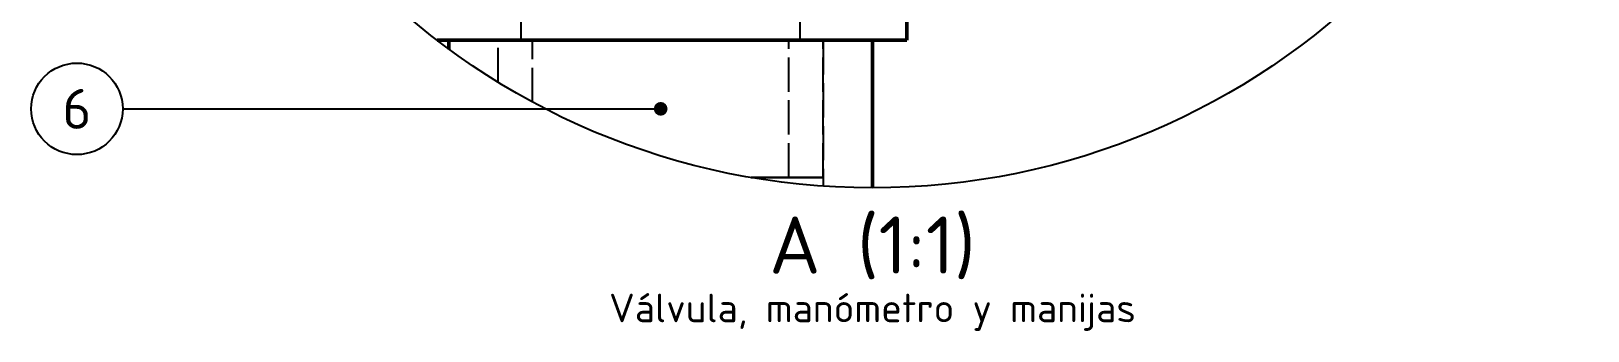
# Model space of a CAD drawing. Header units: millimetres. Extents: x 0 to 594, y 0 to 420.
# Drawn here: x 267.2 to 403.2, y 251.5 to 277.7 of the extents above; entities that cross this region are included whole.
import ezdxf
from ezdxf.enums import TextEntityAlignment as Align

# ---------------------------------------------------------------- set-up
doc = ezdxf.new("R2010")
doc.units = ezdxf.units.MM
doc.linetypes.add('ISO02-TRAZOS', pattern=[3.75, 3, -0.75])
for name, color, linetype, lineweight in [('01-VISIBLE', 7, 'CONTINUOUS', 50), ('02-OCULTA', 4, 'ISO02-TRAZOS', 25), ('06-TEXTO', 7, 'CONTINUOUS', 25), ('08-FINA', 5, 'CONTINUOUS', 25)]:
    doc.layers.add(name, color=color, linetype=linetype, lineweight=lineweight)
doc.styles.add('ISO3098', font='isocpeur.ttf')

msp = doc.modelspace()

# ---------------------------------------------------------------- hatches: boundary and pattern name
at = {"layer": '08-FINA'}
h = msp.add_hatch(color=7, dxfattribs=at)
h.dxf.hatch_style = 1
edge = h.paths.add_edge_path()
edge.add_arc((322.167, 270.908), 0.6, 0, 360)

# ---------------------------------------------------------------- linework, layer by layer
at = {"layer": '01-VISIBLE'}
for points in [[(343.667, 276.908), (343.667, 286.908)], [(302.636, 276.908), (302.667, 276.908), (303.167, 276.908), (303.667, 276.908), (304.167, 276.908), (304.667, 276.908), (305.167, 276.908), (305.667, 276.908), (306.167, 276.908), (306.667, 276.908), (307.167, 276.908), (307.667, 276.908), (308.167, 276.908), (308.667, 276.908), (309.167, 276.908), (309.667, 276.908), (310.167, 276.908), (310.667, 276.908), (311.167, 276.908), (311.667, 276.908), (312.167, 276.908), (312.667, 276.908), (313.167, 276.908), (313.667, 276.908), (314.167, 276.908), (314.667, 276.908), (315.167, 276.908), (315.667, 276.908), (316.167, 276.908), (316.667, 276.908), (317.167, 276.908), (317.667, 276.908), (318.167, 276.908), (318.667, 276.908), (319.167, 276.908), (319.667, 276.908), (320.167, 276.908), (320.667, 276.908), (321.167, 276.908), (321.667, 276.908), (322.167, 276.908), (322.667, 276.908), (323.167, 276.908), (323.667, 276.908), (324.167, 276.908), (324.667, 276.908), (325.167, 276.908), (325.667, 276.908), (326.167, 276.908), (326.667, 276.908), (327.167, 276.908), (327.667, 276.908), (328.167, 276.908), (328.667, 276.908), (329.167, 276.908), (329.667, 276.908), (330.167, 276.908), (330.667, 276.908), (331.167, 276.908), (331.667, 276.908), (332.167, 276.908), (332.667, 276.908), (333.167, 276.908), (333.667, 276.908), (334.167, 276.908), (334.667, 276.908), (335.167, 276.908), (335.667, 276.908), (336.167, 276.908), (336.667, 276.908), (337.167, 276.908), (337.667, 276.908), (338.167, 276.908), (338.667, 276.908), (339.167, 276.908), (339.667, 276.908), (340.167, 276.908), (340.667, 276.908), (341.167, 276.908), (341.667, 276.908), (342.167, 276.908), (342.667, 276.908), (343.167, 276.908), (343.667, 276.908)], [(303.667, 276.132), (303.667, 276.908)], [(340.667, 264), (340.667, 276.908)]]:
    msp.add_lwpolyline(points, dxfattribs=at)
at = {"layer": '02-OCULTA'}
for points in [[(309.979, 276.908), (309.979, 286.908)], [(334.355, 276.908), (334.355, 286.908)], [(343.667, 276.908), (343.167, 276.908), (342.667, 276.908), (342.167, 276.908), (341.667, 276.908), (341.167, 276.908), (340.667, 276.908), (340.167, 276.908), (339.667, 276.908), (339.167, 276.908), (338.667, 276.908), (338.167, 276.908), (337.667, 276.908), (337.167, 276.908), (336.667, 276.908), (336.167, 276.908), (335.667, 276.908), (335.167, 276.908), (334.667, 276.908), (334.167, 276.908), (333.667, 276.908), (333.167, 276.908), (332.667, 276.908), (332.167, 276.908), (331.667, 276.908), (331.167, 276.908), (330.667, 276.908), (330.167, 276.908), (329.667, 276.908), (329.167, 276.908), (328.667, 276.908), (328.167, 276.908), (327.667, 276.908), (327.167, 276.908), (326.667, 276.908), (326.167, 276.908), (325.667, 276.908), (325.167, 276.908), (324.667, 276.908), (324.167, 276.908), (323.667, 276.908), (323.167, 276.908), (322.667, 276.908), (322.167, 276.908), (321.667, 276.908), (321.167, 276.908), (320.667, 276.908), (320.167, 276.908), (319.667, 276.908), (319.167, 276.908), (318.667, 276.908), (318.167, 276.908), (317.667, 276.908), (317.167, 276.908), (316.667, 276.908), (316.167, 276.908), (315.667, 276.908), (315.167, 276.908), (314.667, 276.908), (314.167, 276.908), (313.667, 276.908), (313.167, 276.908), (312.667, 276.908), (312.167, 276.908), (311.667, 276.908), (311.167, 276.908), (310.667, 276.908), (310.167, 276.908), (309.667, 276.908), (309.167, 276.908), (308.667, 276.908), (308.167, 276.908), (307.667, 276.908), (307.167, 276.908), (306.667, 276.908), (306.167, 276.908), (305.667, 276.908), (305.167, 276.908), (304.667, 276.908), (304.167, 276.908), (303.667, 276.908), (303.167, 276.908), (302.667, 276.908), (302.636, 276.908)], [(340.667, 276.908), (340.167, 276.908), (339.667, 276.908), (339.167, 276.908), (338.667, 276.908), (338.167, 276.908), (337.667, 276.908), (337.167, 276.908), (336.667, 276.908), (336.167, 276.908), (335.667, 276.908), (335.167, 276.908), (334.667, 276.908), (334.167, 276.908), (333.667, 276.908), (333.167, 276.908), (332.667, 276.908), (332.167, 276.908), (331.667, 276.908), (331.167, 276.908), (330.667, 276.908), (330.167, 276.908), (329.667, 276.908), (329.167, 276.908), (328.667, 276.908), (328.167, 276.908), (327.667, 276.908), (327.167, 276.908), (326.667, 276.908), (326.167, 276.908), (325.667, 276.908), (325.167, 276.908), (324.667, 276.908), (324.167, 276.908), (323.667, 276.908), (323.167, 276.908), (322.667, 276.908), (322.167, 276.908), (321.667, 276.908), (321.167, 276.908), (320.667, 276.908), (320.167, 276.908), (319.667, 276.908), (319.167, 276.908), (318.667, 276.908), (318.167, 276.908), (317.667, 276.908), (317.167, 276.908), (316.667, 276.908), (316.167, 276.908), (315.667, 276.908), (315.167, 276.908), (314.667, 276.908), (314.167, 276.908), (313.667, 276.908), (313.167, 276.908), (312.667, 276.908), (312.167, 276.908), (311.667, 276.908), (311.167, 276.908), (310.667, 276.908), (310.167, 276.908), (309.667, 276.908), (309.167, 276.908), (308.667, 276.908), (308.167, 276.908), (307.667, 276.908), (307.167, 276.908), (306.667, 276.908), (306.167, 276.908), (305.667, 276.908), (305.167, 276.908), (304.667, 276.908), (304.167, 276.908), (303.667, 276.908)], [(303.667, 276.908), (304.167, 276.908), (304.667, 276.908), (305.167, 276.908), (305.667, 276.908), (306.167, 276.908), (306.667, 276.908), (307.167, 276.908), (307.667, 276.908), (308.167, 276.908), (308.667, 276.908), (309.167, 276.908), (309.667, 276.908), (310.167, 276.908), (310.667, 276.908), (311.167, 276.908), (311.667, 276.908), (312.167, 276.908), (312.667, 276.908), (313.167, 276.908), (313.667, 276.908), (314.167, 276.908), (314.667, 276.908), (315.167, 276.908), (315.667, 276.908), (316.167, 276.908), (316.667, 276.908), (317.167, 276.908), (317.667, 276.908), (318.167, 276.908), (318.667, 276.908), (319.167, 276.908), (319.667, 276.908), (320.167, 276.908), (320.667, 276.908), (321.167, 276.908), (321.667, 276.908), (322.167, 276.908), (322.667, 276.908), (323.167, 276.908), (323.667, 276.908), (324.167, 276.908), (324.667, 276.908), (325.167, 276.908), (325.667, 276.908), (326.167, 276.908), (326.667, 276.908), (327.167, 276.908), (327.667, 276.908), (328.167, 276.908), (328.667, 276.908), (329.167, 276.908), (329.667, 276.908), (330.167, 276.908), (330.667, 276.908), (331.167, 276.908), (331.667, 276.908), (332.167, 276.908), (332.667, 276.908), (333.167, 276.908), (333.667, 276.908), (334.167, 276.908), (334.667, 276.908), (335.167, 276.908), (335.667, 276.908), (336.167, 276.908), (336.667, 276.908), (337.167, 276.908), (337.667, 276.908), (338.167, 276.908), (338.667, 276.908), (339.167, 276.908), (339.667, 276.908), (340.167, 276.908), (340.667, 276.908)], [(336.355, 276.908), (335.848, 276.908), (335.341, 276.908), (334.835, 276.908), (334.328, 276.908), (333.821, 276.908), (333.314, 276.908), (332.808, 276.908), (332.301, 276.908), (331.794, 276.908), (331.288, 276.908), (330.781, 276.908), (330.274, 276.908), (329.767, 276.908), (329.261, 276.908), (328.754, 276.908), (328.247, 276.908), (327.741, 276.908), (327.234, 276.908), (326.727, 276.908), (326.22, 276.908), (325.714, 276.908), (325.207, 276.908), (324.7, 276.908), (324.194, 276.908), (323.687, 276.908), (323.18, 276.908), (322.673, 276.908), (322.167, 276.908), (321.66, 276.908), (321.153, 276.908), (320.647, 276.908), (320.14, 276.908), (319.633, 276.908), (319.126, 276.908), (318.62, 276.908), (318.113, 276.908), (317.606, 276.908), (317.1, 276.908), (316.593, 276.908), (316.086, 276.908), (315.579, 276.908), (315.073, 276.908), (314.566, 276.908), (314.059, 276.908), (313.553, 276.908), (313.046, 276.908), (312.539, 276.908), (312.032, 276.908), (311.526, 276.908), (311.019, 276.908), (310.512, 276.908), (310.006, 276.908), (309.499, 276.908), (308.992, 276.908), (308.485, 276.908), (307.979, 276.908)], [(307.979, 276.908), (308.485, 276.908), (308.992, 276.908), (309.499, 276.908), (310.006, 276.908), (310.512, 276.908), (311.019, 276.908), (311.526, 276.908), (312.032, 276.908), (312.539, 276.908), (313.046, 276.908), (313.553, 276.908), (314.059, 276.908), (314.566, 276.908), (315.073, 276.908), (315.579, 276.908), (316.086, 276.908), (316.593, 276.908), (317.1, 276.908), (317.606, 276.908), (318.113, 276.908), (318.62, 276.908), (319.126, 276.908), (319.633, 276.908), (320.14, 276.908), (320.647, 276.908), (321.153, 276.908), (321.66, 276.908), (322.167, 276.908), (322.673, 276.908), (323.18, 276.908), (323.687, 276.908), (324.194, 276.908), (324.7, 276.908), (325.207, 276.908), (325.714, 276.908), (326.22, 276.908), (326.727, 276.908), (327.234, 276.908), (327.741, 276.908), (328.247, 276.908), (328.754, 276.908), (329.261, 276.908), (329.767, 276.908), (330.274, 276.908), (330.781, 276.908), (331.288, 276.908), (331.794, 276.908), (332.301, 276.908), (332.808, 276.908), (333.314, 276.908), (333.821, 276.908), (334.328, 276.908), (334.835, 276.908), (335.341, 276.908), (335.848, 276.908), (336.355, 276.908)], [(336.355, 276.908), (335.848, 276.908), (335.341, 276.908), (334.835, 276.908), (334.328, 276.908), (333.821, 276.908), (333.314, 276.908), (332.808, 276.908), (332.301, 276.908), (331.794, 276.908), (331.288, 276.908), (330.781, 276.908), (330.274, 276.908), (329.767, 276.908), (329.261, 276.908), (328.754, 276.908), (328.247, 276.908), (327.741, 276.908), (327.234, 276.908), (326.727, 276.908), (326.22, 276.908), (325.714, 276.908), (325.207, 276.908), (324.7, 276.908), (324.194, 276.908), (323.687, 276.908), (323.18, 276.908), (322.673, 276.908), (322.167, 276.908), (321.66, 276.908), (321.153, 276.908), (320.647, 276.908), (320.14, 276.908), (319.633, 276.908), (319.126, 276.908), (318.62, 276.908), (318.113, 276.908), (317.606, 276.908), (317.1, 276.908), (316.593, 276.908), (316.086, 276.908), (315.579, 276.908), (315.073, 276.908), (314.566, 276.908), (314.059, 276.908), (313.553, 276.908), (313.046, 276.908), (312.539, 276.908), (312.032, 276.908), (311.526, 276.908), (311.019, 276.908), (310.512, 276.908), (310.006, 276.908), (309.499, 276.908), (308.992, 276.908), (308.485, 276.908), (307.979, 276.908)], [(307.979, 276.908), (308.485, 276.908), (308.992, 276.908), (309.499, 276.908), (310.006, 276.908), (310.512, 276.908), (311.019, 276.908), (311.526, 276.908), (312.032, 276.908), (312.539, 276.908), (313.046, 276.908), (313.553, 276.908), (314.059, 276.908), (314.566, 276.908), (315.073, 276.908), (315.579, 276.908), (316.086, 276.908), (316.593, 276.908), (317.1, 276.908), (317.606, 276.908), (318.113, 276.908), (318.62, 276.908), (319.126, 276.908), (319.633, 276.908), (320.14, 276.908), (320.647, 276.908), (321.153, 276.908), (321.66, 276.908), (322.167, 276.908), (322.673, 276.908), (323.18, 276.908), (323.687, 276.908), (324.194, 276.908), (324.7, 276.908), (325.207, 276.908), (325.714, 276.908), (326.22, 276.908), (326.727, 276.908), (327.234, 276.908), (327.741, 276.908), (328.247, 276.908), (328.754, 276.908), (329.261, 276.908), (329.767, 276.908), (330.274, 276.908), (330.781, 276.908), (331.288, 276.908), (331.794, 276.908), (332.301, 276.908), (332.808, 276.908), (333.314, 276.908), (333.821, 276.908), (334.328, 276.908), (334.835, 276.908), (335.341, 276.908), (335.848, 276.908), (336.355, 276.908)], [(307.979, 273.235), (307.979, 276.908)], [(307.979, 273.235), (307.979, 276.908)], [(334.355, 276.908), (333.847, 276.908), (333.339, 276.908), (332.831, 276.908), (332.323, 276.908), (331.816, 276.908), (331.308, 276.908), (330.8, 276.908), (330.292, 276.908), (329.784, 276.908), (329.276, 276.908), (328.769, 276.908), (328.261, 276.908), (327.753, 276.908), (327.245, 276.908), (326.737, 276.908), (326.229, 276.908), (325.721, 276.908), (325.214, 276.908), (324.706, 276.908), (324.198, 276.908), (323.69, 276.908), (323.182, 276.908), (322.675, 276.908), (322.167, 276.908), (321.659, 276.908), (321.151, 276.908), (320.643, 276.908), (320.135, 276.908), (319.627, 276.908), (319.12, 276.908), (318.612, 276.908), (318.104, 276.908), (317.596, 276.908), (317.088, 276.908), (316.581, 276.908), (316.073, 276.908), (315.565, 276.908), (315.057, 276.908), (314.549, 276.908), (314.041, 276.908), (313.534, 276.908), (313.026, 276.908), (312.518, 276.908), (312.01, 276.908), (311.502, 276.908), (310.994, 276.908), (310.487, 276.908), (309.979, 276.908)], [(309.979, 276.908), (310.487, 276.908), (310.994, 276.908), (311.502, 276.908), (312.01, 276.908), (312.518, 276.908), (313.026, 276.908), (313.534, 276.908), (314.041, 276.908), (314.549, 276.908), (315.057, 276.908), (315.565, 276.908), (316.073, 276.908), (316.581, 276.908), (317.088, 276.908), (317.596, 276.908), (318.104, 276.908), (318.612, 276.908), (319.12, 276.908), (319.627, 276.908), (320.135, 276.908), (320.643, 276.908), (321.151, 276.908), (321.659, 276.908), (322.167, 276.908), (322.675, 276.908), (323.182, 276.908), (323.69, 276.908), (324.198, 276.908), (324.706, 276.908), (325.214, 276.908), (325.721, 276.908), (326.229, 276.908), (326.737, 276.908), (327.245, 276.908), (327.753, 276.908), (328.261, 276.908), (328.769, 276.908), (329.276, 276.908), (329.784, 276.908), (330.292, 276.908), (330.8, 276.908), (331.308, 276.908), (331.816, 276.908), (332.323, 276.908), (332.831, 276.908), (333.339, 276.908), (333.847, 276.908), (334.355, 276.908)], [(333.355, 276.908), (332.846, 276.908), (332.338, 276.908), (331.829, 276.908), (331.32, 276.908), (330.812, 276.908), (330.303, 276.908), (329.795, 276.908), (329.286, 276.908), (328.778, 276.908), (328.269, 276.908), (327.761, 276.908), (327.252, 276.908), (326.744, 276.908), (326.235, 276.908), (325.726, 276.908), (325.218, 276.908), (324.709, 276.908), (324.201, 276.908), (323.692, 276.908), (323.184, 276.908), (322.675, 276.908), (322.167, 276.908), (321.658, 276.908), (321.15, 276.908), (320.641, 276.908), (320.132, 276.908), (319.624, 276.908), (319.115, 276.908), (318.607, 276.908), (318.098, 276.908), (317.59, 276.908), (317.081, 276.908), (316.573, 276.908), (316.064, 276.908), (315.556, 276.908), (315.047, 276.908), (314.538, 276.908), (314.03, 276.908), (313.521, 276.908), (313.013, 276.908), (312.504, 276.908), (311.996, 276.908), (311.487, 276.908), (310.979, 276.908)], [(310.979, 276.908), (311.487, 276.908), (311.996, 276.908), (312.504, 276.908), (313.013, 276.908), (313.521, 276.908), (314.03, 276.908), (314.538, 276.908), (315.047, 276.908), (315.556, 276.908), (316.064, 276.908), (316.573, 276.908), (317.081, 276.908), (317.59, 276.908), (318.098, 276.908), (318.607, 276.908), (319.115, 276.908), (319.624, 276.908), (320.132, 276.908), (320.641, 276.908), (321.15, 276.908), (321.658, 276.908), (322.167, 276.908), (322.675, 276.908), (323.184, 276.908), (323.692, 276.908), (324.201, 276.908), (324.709, 276.908), (325.218, 276.908), (325.726, 276.908), (326.235, 276.908), (326.744, 276.908), (327.252, 276.908), (327.761, 276.908), (328.269, 276.908), (328.778, 276.908), (329.286, 276.908), (329.795, 276.908), (330.303, 276.908), (330.812, 276.908), (331.32, 276.908), (331.829, 276.908), (332.338, 276.908), (332.846, 276.908), (333.355, 276.908)], [(310.979, 271.504), (310.979, 276.908)], [(333.355, 264.908), (333.355, 276.908)], [(336.355, 276.908), (336.355, 264.152)], [(336.355, 264.908), (336.355, 276.908)], [(336.355, 264.908), (335.848, 264.908), (335.341, 264.908), (334.835, 264.908), (334.328, 264.908), (333.821, 264.908), (333.314, 264.908), (332.808, 264.908), (332.301, 264.908), (331.794, 264.908), (331.288, 264.908), (330.781, 264.908), (330.274, 264.908), (330.056, 264.908)], [(330.056, 264.908), (330.274, 264.908), (330.781, 264.908), (331.288, 264.908), (331.794, 264.908), (332.301, 264.908), (332.808, 264.908), (333.314, 264.908), (333.821, 264.908), (334.328, 264.908), (334.835, 264.908), (335.341, 264.908), (335.848, 264.908), (336.355, 264.908)], [(333.355, 264.908), (332.846, 264.908), (332.338, 264.908), (331.829, 264.908), (331.32, 264.908), (330.812, 264.908), (330.303, 264.908), (330.056, 264.908)], [(330.056, 264.908), (330.303, 264.908), (330.812, 264.908), (331.32, 264.908), (331.829, 264.908), (332.338, 264.908), (332.846, 264.908), (333.355, 264.908)]]:
    msp.add_lwpolyline(points, dxfattribs=at)
at = {"layer": '08-FINA'}
msp.add_line((275.167, 270.908), (322.167, 270.908), dxfattribs=at)
for centre, radius in [((340.667, 326.5), 62.5), ((271.167, 270.908), 4)]:
    msp.add_circle(centre, radius, dxfattribs=at)

# ---------------------------------------------------------------- texts
at = {"layer": '06-TEXTO', "style": 'ISO3098'}
for s, height, p in [('6', 3.5, (271.167, 270.908)), ('A (1:1)', 5, (340.667, 259)), ('Válvula, manómetro y manijas', 2.5, (340.667, 253.5))]:
    msp.add_text(s, height=height, dxfattribs=at).set_placement(p, align=Align.MIDDLE_CENTER)

doc.saveas('drawing.dxf')
